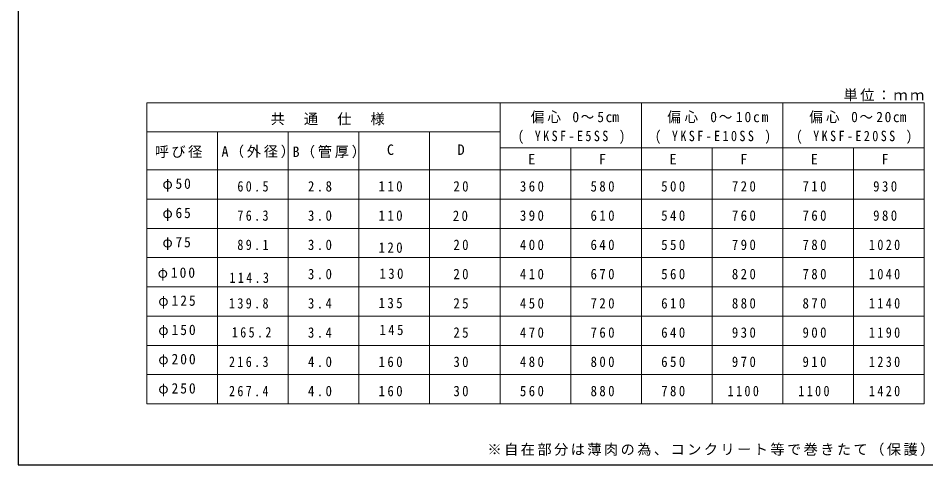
# Model space of a CAD drawing. Units: millimetres on the paper, with parts at other scales. Extents: x -140 to 140, y -97 to 99.
# Drawn here: x -139.9 to 46.3, y -96.9 to -5.2 of the extents above; entities that cross this region are included whole.
import ezdxf
from ezdxf.enums import TextEntityAlignment as Align

# ---------------------------------------------------------------- set-up
doc = ezdxf.new("R2010")
doc.units = ezdxf.units.MM
doc.layers.add('0-0_図面枠', color=7, linetype='Continuous')
doc.layers.add('1-1', color=3, linetype='Continuous', lineweight=18)
doc.styles.add('ＭＳ ゴシック', font='')
doc.styles.get('ＭＳ ゴシック').set_extended_font_data('MS Gothic')

msp = doc.modelspace()

# ---------------------------------------------------------------- linework, layer by layer
at = {"layer": '0-0_図面枠', "color": 5}
msp.add_lwpolyline([(-139.949, 99.1), (-139.949, -96.9), (140.051, -96.9), (140.051, 99.1)], dxfattribs=at)
at = {"layer": '1-1', "color": 5}
for p, q in [((-113.556, -22.589), (45.966, -22.589)), ((-113.556, -22.589), (-113.556, -84.389)), ((-41.034, -22.589), (-41.034, -84.389)), ((-12.034, -22.589), (-12.034, -84.389)), ((16.966, -22.589), (16.966, -84.389)), ((45.966, -22.589), (45.966, -84.389)), ((-41.034, -28.589), (-113.556, -28.589)), ((-99.034, -28.589), (-99.034, -84.389)), ((-84.534, -28.589), (-84.534, -84.389)), ((-70.034, -28.589), (-70.034, -84.389)), ((-55.534, -28.589), (-55.534, -84.389)), ((45.966, -31.848), (-41.034, -31.848)), ((-26.534, -31.848), (-26.534, -84.389)), ((2.466, -31.848), (2.466, -84.389)), ((31.466, -31.848), (31.466, -84.389)), ((-113.556, -36.389), (45.966, -36.389)), ((-113.556, -42.389), (45.966, -42.389)), ((-113.556, -48.389), (45.966, -48.389)), ((-113.556, -54.389), (45.966, -54.389)), ((-113.556, -60.389), (45.966, -60.389)), ((-113.556, -66.389), (45.966, -66.389)), ((-113.556, -72.389), (45.966, -72.389)), ((-113.556, -78.389), (45.966, -78.389)), ((-113.556, -84.389), (45.966, -84.389))]:
    msp.add_line(p, q, dxfattribs=at)

# ---------------------------------------------------------------- texts
at = {"layer": '1-1', "color": 7, "style": 'ＭＳ ゴシック'}
for s, p in [('C', (-64.265, -33.948)), ('D', (-49.765, -33.948)), ('E', (-35.265, -35.895)), ('F', (-20.765, -35.895)), ('E', (-6.265, -35.895)), ('F', (8.235, -35.895)), ('E', (22.735, -35.895)), ('F', (37.235, -35.895))]:
    msp.add_text(s, height=2.14, dxfattribs=at).set_placement(p, align=Align.BOTTOM_LEFT)
at = {"layer": '1-1', "color": 7, "char_height": 2.14, "attachment_point": 7, "style": 'ＭＳ ゴシック'}
for s, insert in [('\\T1.17;単位：ｍｍ', (29.444, -22.321)), ('\\T1.23;\\W0.95;偏心\\~0～5㎝', (-34.731, -26.824)), ('\\T1.27;\\W0.95;偏心\\~0～10cm', (-6.709, -26.824)), ('\\T1.24;\\W0.95;偏心\\~0～20㎝', (22.415, -26.824)), ('\\T1.17;共\u3000通\u3000仕\u3000様', (-88.134, -27.223)), ('\\T1.4;\\W0.85;(\\~YKSF-E5SS\\~)', (-37.391, -31.055)), ('\\T1.4;\\W0.85;(\\~YKSF-E10SS\\~)', (-9.244, -31.055)), ('\\T1.4;\\W0.85;(\\~YKSF-E20SS\\~)', (19.756, -31.055)), ('\\T1.17;呼び径', (-111.91, -33.948)), ('\\T1.19;A（外径）', (-98.219, -33.951)), ('\\T1.19;B（管厚）', (-83.652, -34.006)), ('\\T1.27;\\W0.95;φ50', (-110.326, -40.848)), ('\\T1.39;\\W0.85;\\~60.5', (-96.68, -40.848)), ('\\T1.38;\\W0.9;2.8', (-80.473, -40.848)), ('\\T1.38;\\W0.9;110', (-65.973, -40.848)), ('\\T1.37;\\W0.9;20', (-50.619, -40.848)), ('\\T1.38;\\W0.9;360', (-36.973, -40.848)), ('\\T1.38;\\W0.9;580', (-22.473, -40.848)), ('\\T1.38;\\W0.9;500', (-7.973, -40.848)), ('\\T1.38;\\W0.9;720', (6.527, -40.848)), ('\\T1.38;\\W0.9;710', (21.027, -40.848)), ('\\T1.38;\\W0.9;930', (35.527, -40.848)), ('\\T1.27;\\W0.95;φ65', (-110.326, -46.848)), ('\\T1.39;\\W0.85;\\~76.3', (-96.68, -46.848)), ('\\T1.38;\\W0.9;3.0', (-80.473, -46.848)), ('\\T1.38;\\W0.9;110', (-65.973, -46.848)), ('\\T1.38;\\W0.9;390', (-36.973, -46.848)), ('\\T1.38;\\W0.9;610', (-22.473, -46.848)), ('\\T1.38;\\W0.9;540', (-7.973, -46.848)), ('\\T1.38;\\W0.9;760', (6.527, -46.848)), ('\\T1.38;\\W0.9;760', (21.027, -46.848)), ('\\T1.38;\\W0.9;980', (35.527, -46.848)), ('\\T1.37;\\W0.9;20', (-50.739, -46.897)), ('\\T1.27;\\W0.95;φ75', (-110.326, -52.848)), ('\\T1.39;\\W0.85;\\~89.1', (-96.68, -52.848)), ('\\T1.38;\\W0.9;3.0', (-80.473, -52.848)), ('\\T1.38;\\W0.9;120', (-65.969, -53.417)), ('\\T1.37;\\W0.9;20', (-50.619, -52.848)), ('\\T1.38;\\W0.9;400', (-36.973, -52.848)), ('\\T1.38;\\W0.9;640', (-22.473, -52.848)), ('\\T1.38;\\W0.9;550', (-7.973, -52.848)), ('\\T1.38;\\W0.9;790', (6.527, -52.848)), ('\\T1.38;\\W0.9;780', (21.027, -52.848)), ('\\T1.39;\\W0.85;1020', (34.674, -52.848)), ('\\T1.29;\\W0.95;φ100', (-111.306, -59.1)), ('\\T1.39;\\W0.85;114.3', (-96.596, -59.602)), ('\\T1.38;\\W0.9;3.0', (-80.473, -58.848)), ('\\T1.38;\\W0.9;130', (-65.802, -58.766)), ('\\T1.37;\\W0.9;20', (-50.619, -58.848)), ('\\T1.38;\\W0.9;410', (-36.973, -58.848)), ('\\T1.38;\\W0.9;670', (-22.473, -58.848)), ('\\T1.38;\\W0.9;560', (-7.973, -58.848)), ('\\T1.38;\\W0.9;820', (6.527, -58.848)), ('\\T1.38;\\W0.9;780', (21.027, -58.848)), ('\\T1.39;\\W0.85;1040', (34.674, -58.848)), ('\\T1.29;\\W0.95;φ125', (-111.18, -64.848)), ('\\T1.39;\\W0.85;139.8', (-96.68, -64.848)), ('\\T1.38;\\W0.9;3.4', (-80.473, -64.848)), ('\\T1.38;\\W0.9;135', (-65.969, -64.784)), ('\\T1.37;\\W0.9;25', (-50.619, -64.848)), ('\\T1.38;\\W0.9;450', (-36.973, -64.848)), ('\\T1.38;\\W0.9;720', (-22.473, -64.848)), ('\\T1.38;\\W0.9;610', (-7.973, -64.848)), ('\\T1.38;\\W0.9;880', (6.527, -64.848)), ('\\T1.38;\\W0.9;870', (21.027, -64.848)), ('\\T1.39;\\W0.85;1140', (34.674, -64.848)), ('\\T1.29;\\W0.95;φ150', (-111.18, -70.848)), ('\\T1.39;\\W0.85;165.2', (-96.094, -70.802)), ('\\T1.38;\\W0.9;3.4', (-80.473, -70.848)), ('\\T1.38;\\W0.9;145', (-65.802, -70.3)), ('\\T1.37;\\W0.9;25', (-50.619, -70.848)), ('\\T1.38;\\W0.9;470', (-36.973, -70.848)), ('\\T1.38;\\W0.9;760', (-22.473, -70.848)), ('\\T1.38;\\W0.9;640', (-7.973, -70.848)), ('\\T1.38;\\W0.9;930', (6.527, -70.848)), ('\\T1.38;\\W0.9;900', (21.027, -70.848)), ('\\T1.39;\\W0.85;1190', (34.674, -70.848)), ('\\T1.29;\\W0.95;φ200', (-111.18, -76.848)), ('\\T1.39;\\W0.85;216.3', (-96.68, -76.848)), ('\\T1.38;\\W0.9;4.0', (-80.473, -76.848)), ('\\T1.38;\\W0.9;160', (-65.973, -76.848)), ('\\T1.37;\\W0.9;30', (-50.619, -76.848)), ('\\T1.38;\\W0.9;480', (-36.973, -76.848)), ('\\T1.38;\\W0.9;800', (-22.473, -76.848)), ('\\T1.38;\\W0.9;650', (-7.973, -76.848)), ('\\T1.38;\\W0.9;970', (6.527, -76.848)), ('\\T1.38;\\W0.9;910', (21.027, -76.848)), ('\\T1.39;\\W0.85;1230', (34.674, -76.848)), ('\\T1.29;\\W0.95;φ250', (-111.18, -82.848)), ('\\T1.39;\\W0.85;267.4', (-96.68, -82.848)), ('\\T1.38;\\W0.9;4.0', (-80.473, -82.848)), ('\\T1.38;\\W0.9;160', (-65.973, -82.848)), ('\\T1.37;\\W0.9;30', (-50.619, -82.848)), ('\\T1.38;\\W0.9;560', (-36.973, -82.848)), ('\\T1.38;\\W0.9;880', (-22.473, -82.848)), ('\\T1.38;\\W0.9;780', (-7.973, -82.848)), ('\\T1.39;\\W0.85;1100', (5.674, -82.848)), ('\\T1.39;\\W0.85;1100', (20.174, -82.848)), ('\\T1.39;\\W0.85;1420', (34.674, -82.848)), ('\\T1.17;※自在部分は薄肉の為、コンクリート等で巻きたて（保護）して下さい。', (-43.63, -95.081))]:
    msp.add_mtext(s, dxfattribs=dict(at, insert=insert))

doc.saveas('drawing.dxf')
